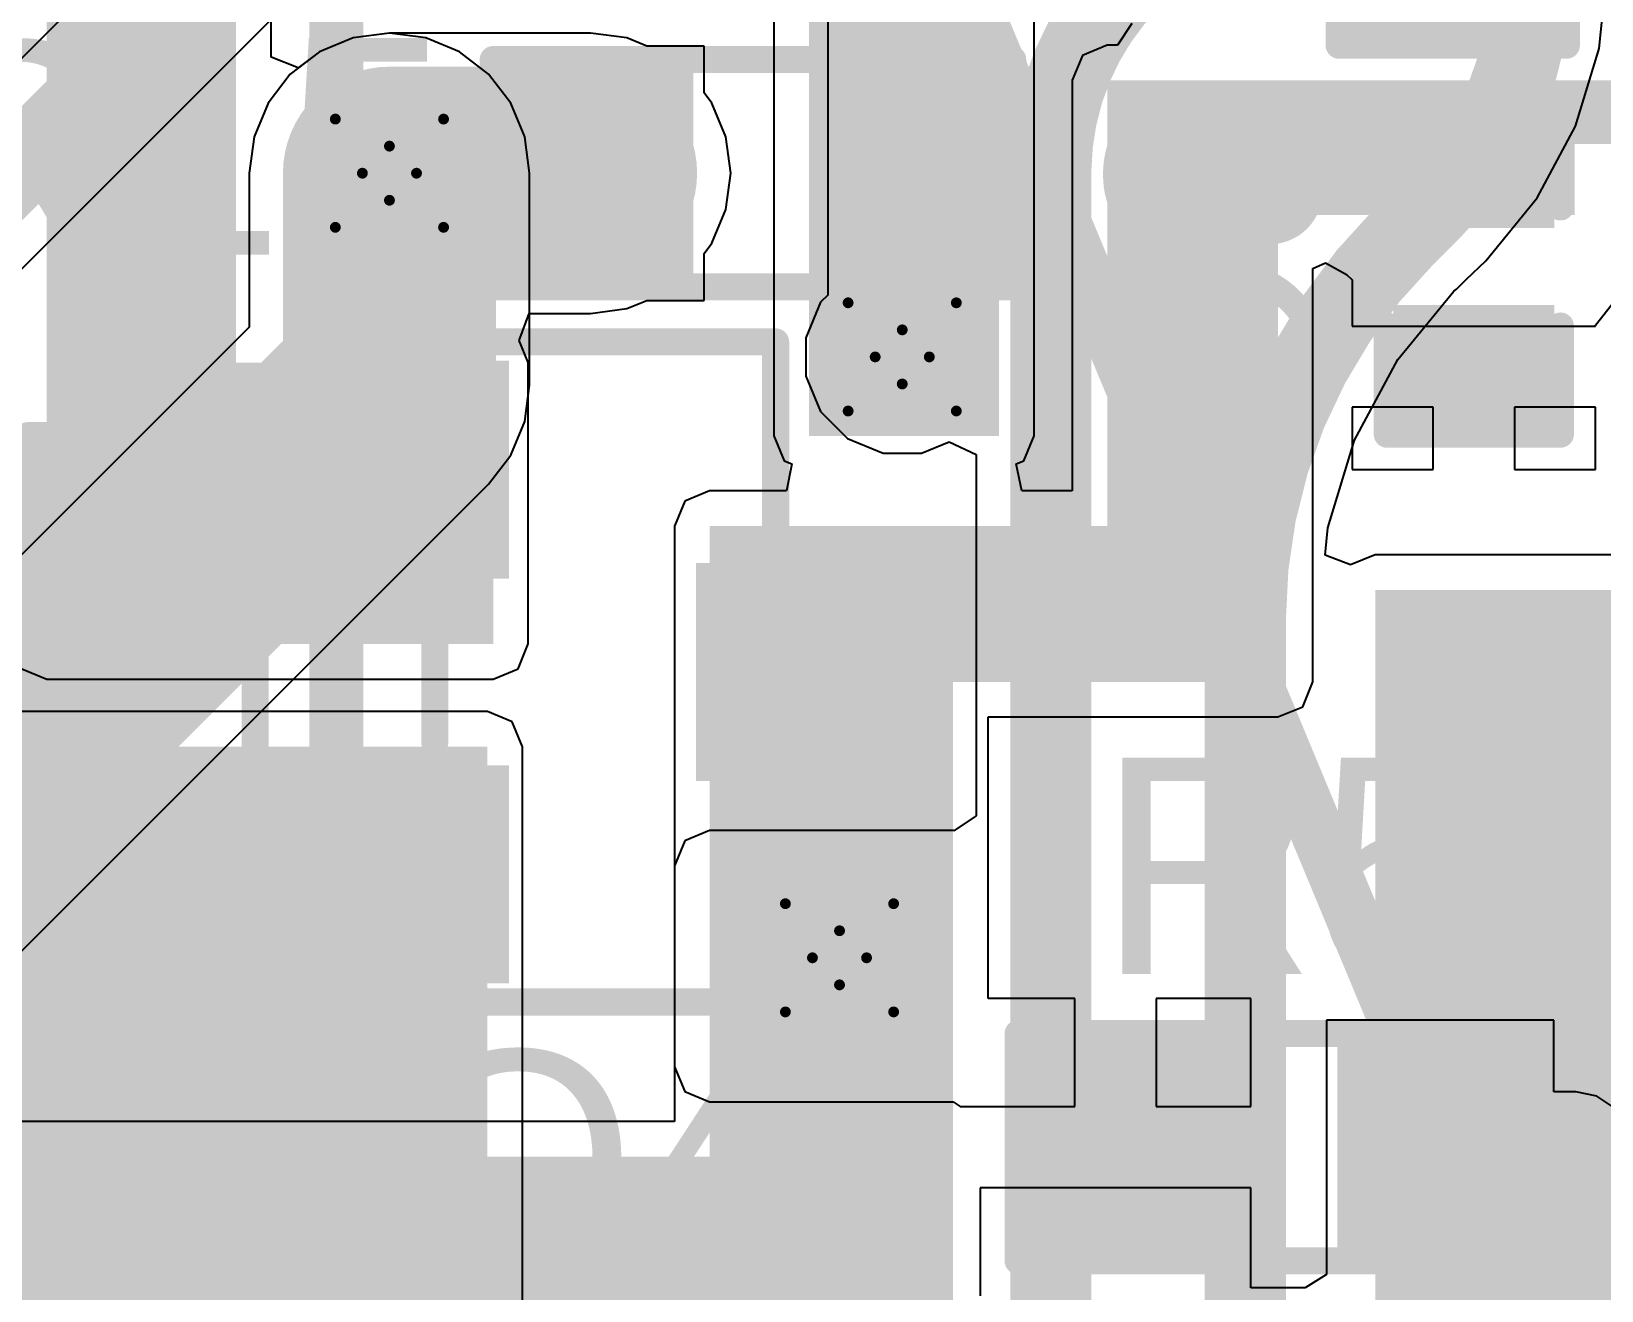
# Model space of a CAD drawing. Header units: inches. Extents: x -0.9 to 13.3, y -2.2 to 2.7.
# Drawn here: x 1.0369 to 1.3271, y -1.2866 to -1.0538 of the extents above; entities that cross this region are included whole.
import ezdxf

# ---------------------------------------------------------------- set-up
doc = ezdxf.new("R2010")
doc.units = ezdxf.units.IN
doc.header["$MEASUREMENT"] = 0
for name, color, linetype in [('Board Outline', 216, 'Continuous'), ('Bottom Layer', 5, 'Continuous'), ('Bottom Solder', 6, 'Continuous'), ('Dimension', 6, 'Continuous'), ('Drill Drawing', 1, 'Continuous'), ('Top Layer', 1, 'Continuous'), ('Top Overlay', 2, 'Continuous'), ('Top Paste', 8, 'Continuous'), ('Top Solder', 216, 'Continuous'), ('Via Holes', 16, 'Continuous')]:
    doc.layers.add(name, color=color, linetype=linetype)
doc.styles.add('Arial', font='', dxfattribs={"height": 0.2})
doc.styles.get('Arial').set_extended_font_data('Arial')

# ---------------------------------------------------------------- blocks, each defined once
blk = doc.blocks.new('SOT_23_15')
at = {"layer": 'Top Layer'}
for points in [[(-0.01614, 0.05748), (0.01614, 0.05748), (0.01614, 0.02126), (-0.01614, 0.02126)], [(-0.05354, -0.02126), (-0.02126, -0.02126), (-0.02126, -0.05748), (-0.05354, -0.05748)], [(0.02126, -0.02126), (0.05354, -0.02126), (0.05354, -0.05748), (0.02126, -0.05748)]]:
    blk.add_hatch(color=1, dxfattribs=at).paths.add_polyline_path(points)
at = {"layer": 'Top Paste'}
for points in [[(-0.01614, 0.05748), (0.01614, 0.05748), (0.01614, 0.02126), (-0.01614, 0.02126)], [(-0.05354, -0.02126), (-0.02126, -0.02126), (-0.02126, -0.05748), (-0.05354, -0.05748)], [(0.02126, -0.02126), (0.05354, -0.02126), (0.05354, -0.05748), (0.02126, -0.05748)]]:
    blk.add_hatch(color=8, dxfattribs=at).paths.add_polyline_path(points)
at = {"layer": 'Top Solder'}
for points in [[(-0.02014, 0.06148), (0.02014, 0.06148), (0.02014, 0.01726), (-0.02014, 0.01726)], [(-0.05754, -0.01726), (-0.01726, -0.01726), (-0.01726, -0.06148), (-0.05754, -0.06148)], [(0.01726, -0.01726), (0.05754, -0.01726), (0.05754, -0.06148), (0.01726, -0.06148)]]:
    blk.add_hatch(color=216, dxfattribs=at).paths.add_polyline_path(points)
at = {"layer": 'Top Overlay'}
for points in [[(-0.061, -0.023, 0.005, 0.005, 0), (-0.061, 0.032, 0.005, 0.005, 0)], [(-0.022, 0.032, 0.005, 0.005, 0), (-0.061, 0.032, 0.005, 0.005, 0)], [(0.061, 0.032, 0.005, 0.005, 0), (0.022, 0.032, 0.005, 0.005, 0)], [(0.061, -0.023, 0.005, 0.005, 0), (0.061, 0.032, 0.005, 0.005, 0)], [(0.013, -0.031, 0.005, 0.005, 0), (-0.013, -0.031, 0.005, 0.005, 0)], [(-0.061, -0.046, 0.005, 0.005, 0), (-0.066, -0.041, 0.005, 0.005, 0)], [(-0.066, -0.051, 0.005, 0.005, 0), (-0.066, -0.041, 0.005, 0.005, 0)], [(-0.066, -0.051, 0.005, 0.005, 0), (-0.061, -0.046, 0.005, 0.005, 0)]]:
    blk.add_lwpolyline(points, format="xyseb", dxfattribs=at)
for points in [[(-0.06225, 0.032, 0.0025, 0.0025, 1), (-0.05975, 0.032, 0.0025, 0.0025, 1)], [(-0.06225, 0.032, 0.0025, 0.0025, 1), (-0.05975, 0.032, 0.0025, 0.0025, 1)], [(-0.02325, 0.032, 0.0025, 0.0025, 1), (-0.02075, 0.032, 0.0025, 0.0025, 1)], [(0.02075, 0.032, 0.0025, 0.0025, 1), (0.02325, 0.032, 0.0025, 0.0025, 1)], [(0.05975, 0.032, 0.0025, 0.0025, 1), (0.06225, 0.032, 0.0025, 0.0025, 1)], [(0.05975, 0.032, 0.0025, 0.0025, 1), (0.06225, 0.032, 0.0025, 0.0025, 1)], [(-0.06225, -0.023, 0.0025, 0.0025, 1), (-0.05975, -0.023, 0.0025, 0.0025, 1)], [(0.05975, -0.023, 0.0025, 0.0025, 1), (0.06225, -0.023, 0.0025, 0.0025, 1)], [(-0.01425, -0.031, 0.0025, 0.0025, 1), (-0.01175, -0.031, 0.0025, 0.0025, 1)], [(0.01175, -0.031, 0.0025, 0.0025, 1), (0.01425, -0.031, 0.0025, 0.0025, 1)], [(-0.06725, -0.041, 0.0025, 0.0025, 1), (-0.06475, -0.041, 0.0025, 0.0025, 1)], [(-0.06725, -0.041, 0.0025, 0.0025, 1), (-0.06475, -0.041, 0.0025, 0.0025, 1)], [(-0.06225, -0.046, 0.0025, 0.0025, 1), (-0.05975, -0.046, 0.0025, 0.0025, 1)], [(-0.06225, -0.046, 0.0025, 0.0025, 1), (-0.05975, -0.046, 0.0025, 0.0025, 1)], [(-0.06725, -0.051, 0.0025, 0.0025, 1), (-0.06475, -0.051, 0.0025, 0.0025, 1)], [(-0.06725, -0.051, 0.0025, 0.0025, 1), (-0.06475, -0.051, 0.0025, 0.0025, 1)]]:
    blk.add_lwpolyline(points, format="xyseb", close=True, dxfattribs=at)
blk = doc.blocks.new('SOT_583_17')
at = {"layer": 'Top Layer'}
for points in [[(-0.04232, 0.03543), (-0.01594, 0.03543), (-0.01594, 0.02362), (-0.04232, 0.02362)], [(0.01594, 0.03543), (0.04232, 0.03543), (0.04232, 0.02362), (0.01594, 0.02362)], [(-0.04232, 0.01575), (-0.01594, 0.01575), (-0.01594, 0.00394), (-0.04232, 0.00394)], [(0.01594, 0.01575), (0.04232, 0.01575), (0.04232, 0.00394), (0.01594, 0.00394)], [(-0.04232, -0.00394), (-0.01594, -0.00394), (-0.01594, -0.01575), (-0.04232, -0.01575)], [(0.01594, -0.00394), (0.04232, -0.00394), (0.04232, -0.01575), (0.01594, -0.01575)], [(-0.04232, -0.02362), (-0.01594, -0.02362), (-0.01594, -0.03543), (-0.04232, -0.03543)], [(0.01594, -0.02362), (0.04232, -0.02362), (0.04232, -0.03543), (0.01594, -0.03543)]]:
    blk.add_hatch(color=1, dxfattribs=at).paths.add_polyline_path(points)
at = {"layer": 'Top Paste'}
for points in [[(-0.04232, 0.03543), (-0.01594, 0.03543), (-0.01594, 0.02362), (-0.04232, 0.02362)], [(0.01594, 0.03543), (0.04232, 0.03543), (0.04232, 0.02362), (0.01594, 0.02362)], [(-0.04232, 0.01575), (-0.01594, 0.01575), (-0.01594, 0.00394), (-0.04232, 0.00394)], [(0.01594, 0.01575), (0.04232, 0.01575), (0.04232, 0.00394), (0.01594, 0.00394)], [(-0.04232, -0.00394), (-0.01594, -0.00394), (-0.01594, -0.01575), (-0.04232, -0.01575)], [(0.01594, -0.00394), (0.04232, -0.00394), (0.04232, -0.01575), (0.01594, -0.01575)], [(-0.04232, -0.02362), (-0.01594, -0.02362), (-0.01594, -0.03543), (-0.04232, -0.03543)], [(0.01594, -0.02362), (0.04232, -0.02362), (0.04232, -0.03543), (0.01594, -0.03543)]]:
    blk.add_hatch(color=8, dxfattribs=at).paths.add_polyline_path(points)
at = {"layer": 'Top Solder'}
for points in [[(-0.04632, 0.03943), (-0.01194, 0.03943), (-0.01194, 0.01962), (-0.04632, 0.01962)], [(0.01194, 0.03943), (0.04632, 0.03943), (0.04632, 0.01962), (0.01194, 0.01962)], [(-0.04632, 0.01975), (-0.01194, 0.01975), (-0.01194, -0.00006), (-0.04632, -0.00006)], [(0.01194, 0.01975), (0.04632, 0.01975), (0.04632, -0.00006), (0.01194, -0.00006)], [(-0.04632, 0.00006), (-0.01194, 0.00006), (-0.01194, -0.01975), (-0.04632, -0.01975)], [(0.01194, 0.00006), (0.04632, 0.00006), (0.04632, -0.01975), (0.01194, -0.01975)], [(-0.04632, -0.01962), (-0.01194, -0.01962), (-0.01194, -0.03943), (-0.04632, -0.03943)], [(0.01194, -0.01962), (0.04632, -0.01962), (0.04632, -0.03943), (0.01194, -0.03943)]]:
    blk.add_hatch(color=216, dxfattribs=at).paths.add_polyline_path(points)
at = {"layer": 'Top Overlay'}
for points in [[(-0.02, 0.042, 0.005, 0.005, 0), (0.022, 0.042, 0.005, 0.005, 0)], [(-0.053, 0.035, 0.005, 0.005, 0), (-0.048, 0.03, 0.005, 0.005, 0)], [(-0.053, 0.025, 0.005, 0.005, 0), (-0.053, 0.035, 0.005, 0.005, 0)], [(-0.053, 0.025, 0.005, 0.005, 0), (-0.048, 0.03, 0.005, 0.005, 0)], [(-0.02, -0.042, 0.005, 0.005, 0), (0.022, -0.042, 0.005, 0.005, 0)]]:
    blk.add_lwpolyline(points, format="xyseb", dxfattribs=at)
for points in [[(-0.02125, 0.042, 0.0025, 0.0025, 1), (-0.01875, 0.042, 0.0025, 0.0025, 1)], [(0.02075, 0.042, 0.0025, 0.0025, 1), (0.02325, 0.042, 0.0025, 0.0025, 1)], [(-0.05425, 0.035, 0.0025, 0.0025, 1), (-0.05175, 0.035, 0.0025, 0.0025, 1)], [(-0.05425, 0.035, 0.0025, 0.0025, 1), (-0.05175, 0.035, 0.0025, 0.0025, 1)], [(-0.04925, 0.03, 0.0025, 0.0025, 1), (-0.04675, 0.03, 0.0025, 0.0025, 1)], [(-0.04925, 0.03, 0.0025, 0.0025, 1), (-0.04675, 0.03, 0.0025, 0.0025, 1)], [(-0.05425, 0.025, 0.0025, 0.0025, 1), (-0.05175, 0.025, 0.0025, 0.0025, 1)], [(-0.05425, 0.025, 0.0025, 0.0025, 1), (-0.05175, 0.025, 0.0025, 0.0025, 1)], [(-0.02125, -0.042, 0.0025, 0.0025, 1), (-0.01875, -0.042, 0.0025, 0.0025, 1)], [(0.02075, -0.042, 0.0025, 0.0025, 1), (0.02325, -0.042, 0.0025, 0.0025, 1)]]:
    blk.add_lwpolyline(points, format="xyseb", close=True, dxfattribs=at)
blk = doc.blocks.new('R___0603_30')
at = {"layer": 'Top Layer'}
for points in [[(-0.015, 0.0175), (-0.015, -0.0175), (-0.045, -0.0175), (-0.045, 0.0175)], [(0.045, 0.0175), (0.045, -0.0175), (0.015, -0.0175), (0.015, 0.0175)]]:
    blk.add_hatch(color=1, dxfattribs=at).paths.add_polyline_path(points)
at = {"layer": 'Top Paste'}
for points in [[(-0.015, 0.0175), (-0.015, -0.0175), (-0.045, -0.0175), (-0.045, 0.0175)], [(0.045, 0.0175), (0.045, -0.0175), (0.015, -0.0175), (0.015, 0.0175)]]:
    blk.add_hatch(color=8, dxfattribs=at).paths.add_polyline_path(points)
at = {"layer": 'Top Solder'}
for points in [[(-0.011, 0.0215), (-0.011, -0.0215), (-0.049, -0.0215), (-0.049, 0.0215)], [(0.049, 0.0215), (0.049, -0.0215), (0.011, -0.0215), (0.011, 0.0215)]]:
    blk.add_hatch(color=216, dxfattribs=at).paths.add_polyline_path(points)
at = {"layer": 'Top Overlay'}
for points in [[(-0.048, 0.021, 0.005, 0.005, 0), (-0.048, -0.021, 0.005, 0.005, 0)], [(0.048, 0.021, 0.005, 0.005, 0), (-0.048, 0.021, 0.005, 0.005, 0)], [(0.048, 0.021, 0.005, 0.005, 0), (0.048, -0.021, 0.005, 0.005, 0)], [(0.048, -0.021, 0.005, 0.005, 0), (-0.048, -0.021, 0.005, 0.005, 0)]]:
    blk.add_lwpolyline(points, format="xyseb", dxfattribs=at)
for points in [[(-0.04925, 0.021, 0.0025, 0.0025, 1), (-0.04675, 0.021, 0.0025, 0.0025, 1)], [(-0.04925, 0.021, 0.0025, 0.0025, 1), (-0.04675, 0.021, 0.0025, 0.0025, 1)], [(0.04675, 0.021, 0.0025, 0.0025, 1), (0.04925, 0.021, 0.0025, 0.0025, 1)], [(0.04675, 0.021, 0.0025, 0.0025, 1), (0.04925, 0.021, 0.0025, 0.0025, 1)], [(-0.04925, -0.021, 0.0025, 0.0025, 1), (-0.04675, -0.021, 0.0025, 0.0025, 1)], [(-0.04925, -0.021, 0.0025, 0.0025, 1), (-0.04675, -0.021, 0.0025, 0.0025, 1)], [(0.04675, -0.021, 0.0025, 0.0025, 1), (0.04925, -0.021, 0.0025, 0.0025, 1)], [(0.04675, -0.021, 0.0025, 0.0025, 1), (0.04925, -0.021, 0.0025, 0.0025, 1)]]:
    blk.add_lwpolyline(points, format="xyseb", close=True, dxfattribs=at)
blk = doc.blocks.new('R___0603_61')
at = {"layer": 'Top Layer'}
for points in [[(-0.015, 0.0175), (-0.015, -0.0175), (-0.045, -0.0175), (-0.045, 0.0175)], [(0.045, 0.0175), (0.045, -0.0175), (0.015, -0.0175), (0.015, 0.0175)]]:
    blk.add_hatch(color=1, dxfattribs=at).paths.add_polyline_path(points)
at = {"layer": 'Top Paste'}
for points in [[(-0.015, 0.0175), (-0.015, -0.0175), (-0.045, -0.0175), (-0.045, 0.0175)], [(0.045, 0.0175), (0.045, -0.0175), (0.015, -0.0175), (0.015, 0.0175)]]:
    blk.add_hatch(color=8, dxfattribs=at).paths.add_polyline_path(points)
at = {"layer": 'Top Solder'}
for points in [[(-0.011, 0.0215), (-0.011, -0.0215), (-0.049, -0.0215), (-0.049, 0.0215)], [(0.049, 0.0215), (0.049, -0.0215), (0.011, -0.0215), (0.011, 0.0215)]]:
    blk.add_hatch(color=216, dxfattribs=at).paths.add_polyline_path(points)
at = {"layer": 'Top Overlay'}
for points in [[(-0.048, 0.021, 0.005, 0.005, 0), (-0.048, -0.021, 0.005, 0.005, 0)], [(-0.048, 0.021, 0.005, 0.005, 0), (0.048, 0.021, 0.005, 0.005, 0)], [(0.048, 0.021, 0.005, 0.005, 0), (0.048, -0.021, 0.005, 0.005, 0)], [(-0.048, -0.021, 0.005, 0.005, 0), (0.048, -0.021, 0.005, 0.005, 0)]]:
    blk.add_lwpolyline(points, format="xyseb", dxfattribs=at)
for points in [[(-0.04925, 0.021, 0.0025, 0.0025, 1), (-0.04675, 0.021, 0.0025, 0.0025, 1)], [(-0.04925, 0.021, 0.0025, 0.0025, 1), (-0.04675, 0.021, 0.0025, 0.0025, 1)], [(0.04675, 0.021, 0.0025, 0.0025, 1), (0.04925, 0.021, 0.0025, 0.0025, 1)], [(0.04675, 0.021, 0.0025, 0.0025, 1), (0.04925, 0.021, 0.0025, 0.0025, 1)], [(-0.04925, -0.021, 0.0025, 0.0025, 1), (-0.04675, -0.021, 0.0025, 0.0025, 1)], [(-0.04925, -0.021, 0.0025, 0.0025, 1), (-0.04675, -0.021, 0.0025, 0.0025, 1)], [(0.04675, -0.021, 0.0025, 0.0025, 1), (0.04925, -0.021, 0.0025, 0.0025, 1)], [(0.04675, -0.021, 0.0025, 0.0025, 1), (0.04925, -0.021, 0.0025, 0.0025, 1)]]:
    blk.add_lwpolyline(points, format="xyseb", close=True, dxfattribs=at)
blk = doc.blocks.new('R___0603_94')
at = {"layer": 'Top Layer'}
for points in [[(-0.015, 0.0175), (-0.015, -0.0175), (-0.045, -0.0175), (-0.045, 0.0175)], [(0.045, 0.0175), (0.045, -0.0175), (0.015, -0.0175), (0.015, 0.0175)]]:
    blk.add_hatch(color=1, dxfattribs=at).paths.add_polyline_path(points)
at = {"layer": 'Top Paste'}
for points in [[(-0.015, 0.0175), (-0.015, -0.0175), (-0.045, -0.0175), (-0.045, 0.0175)], [(0.045, 0.0175), (0.045, -0.0175), (0.015, -0.0175), (0.015, 0.0175)]]:
    blk.add_hatch(color=8, dxfattribs=at).paths.add_polyline_path(points)
at = {"layer": 'Top Solder'}
for points in [[(-0.011, 0.0215), (-0.011, -0.0215), (-0.049, -0.0215), (-0.049, 0.0215)], [(0.049, 0.0215), (0.049, -0.0215), (0.011, -0.0215), (0.011, 0.0215)]]:
    blk.add_hatch(color=216, dxfattribs=at).paths.add_polyline_path(points)
at = {"layer": 'Top Overlay'}
for points in [[(0.048, 0.021, 0.005, 0.005, 0), (-0.048, 0.021, 0.005, 0.005, 0)], [(-0.048, -0.021, 0.005, 0.005, 0), (-0.048, 0.021, 0.005, 0.005, 0)], [(0.048, -0.021, 0.005, 0.005, 0), (0.048, 0.021, 0.005, 0.005, 0)], [(0.048, -0.021, 0.005, 0.005, 0), (-0.048, -0.021, 0.005, 0.005, 0)]]:
    blk.add_lwpolyline(points, format="xyseb", dxfattribs=at)
for points in [[(-0.04925, 0.021, 0.0025, 0.0025, 1), (-0.04675, 0.021, 0.0025, 0.0025, 1)], [(-0.04925, 0.021, 0.0025, 0.0025, 1), (-0.04675, 0.021, 0.0025, 0.0025, 1)], [(0.04675, 0.021, 0.0025, 0.0025, 1), (0.04925, 0.021, 0.0025, 0.0025, 1)], [(0.04675, 0.021, 0.0025, 0.0025, 1), (0.04925, 0.021, 0.0025, 0.0025, 1)], [(-0.04925, -0.021, 0.0025, 0.0025, 1), (-0.04675, -0.021, 0.0025, 0.0025, 1)], [(-0.04925, -0.021, 0.0025, 0.0025, 1), (-0.04675, -0.021, 0.0025, 0.0025, 1)], [(0.04675, -0.021, 0.0025, 0.0025, 1), (0.04925, -0.021, 0.0025, 0.0025, 1)], [(0.04675, -0.021, 0.0025, 0.0025, 1), (0.04925, -0.021, 0.0025, 0.0025, 1)]]:
    blk.add_lwpolyline(points, format="xyseb", close=True, dxfattribs=at)
blk = doc.blocks.new('C___0603_111')
at = {"layer": 'Top Layer'}
for points in [[(-0.015, 0.0175), (-0.015, -0.0175), (-0.045, -0.0175), (-0.045, 0.0175)], [(0.045, 0.0175), (0.045, -0.0175), (0.015, -0.0175), (0.015, 0.0175)]]:
    blk.add_hatch(color=1, dxfattribs=at).paths.add_polyline_path(points)
at = {"layer": 'Top Paste'}
for points in [[(-0.015, 0.0175), (-0.015, -0.0175), (-0.045, -0.0175), (-0.045, 0.0175)], [(0.045, 0.0175), (0.045, -0.0175), (0.015, -0.0175), (0.015, 0.0175)]]:
    blk.add_hatch(color=8, dxfattribs=at).paths.add_polyline_path(points)
at = {"layer": 'Top Solder'}
for points in [[(-0.01264, 0.01986), (-0.01264, -0.01986), (-0.04736, -0.01986), (-0.04736, 0.01986)], [(0.04736, 0.01986), (0.04736, -0.01986), (0.01264, -0.01986), (0.01264, 0.01986)]]:
    blk.add_hatch(color=216, dxfattribs=at).paths.add_polyline_path(points)
at = {"layer": 'Top Overlay'}
for points in [[(-0.049, -0.021, 0.005, 0.005, 0), (-0.049, 0.021, 0.005, 0.005, 0)], [(-0.018, 0.021, 0.005, 0.005, 0), (-0.049, 0.021, 0.005, 0.005, 0)], [(0.018, 0.021, 0.005, 0.005, 0), (0.049, 0.021, 0.005, 0.005, 0)], [(0.049, -0.021, 0.005, 0.005, 0), (0.049, 0.021, 0.005, 0.005, 0)], [(-0.049, -0.021, 0.005, 0.005, 0), (-0.018, -0.021, 0.005, 0.005, 0)], [(0.049, -0.021, 0.005, 0.005, 0), (0.018, -0.021, 0.005, 0.005, 0)]]:
    blk.add_lwpolyline(points, format="xyseb", dxfattribs=at)
for points in [[(-0.05025, 0.021, 0.0025, 0.0025, 1), (-0.04775, 0.021, 0.0025, 0.0025, 1)], [(-0.05025, 0.021, 0.0025, 0.0025, 1), (-0.04775, 0.021, 0.0025, 0.0025, 1)], [(-0.01925, 0.021, 0.0025, 0.0025, 1), (-0.01675, 0.021, 0.0025, 0.0025, 1)], [(0.01675, 0.021, 0.0025, 0.0025, 1), (0.01925, 0.021, 0.0025, 0.0025, 1)], [(0.04775, 0.021, 0.0025, 0.0025, 1), (0.05025, 0.021, 0.0025, 0.0025, 1)], [(0.04775, 0.021, 0.0025, 0.0025, 1), (0.05025, 0.021, 0.0025, 0.0025, 1)], [(-0.05025, -0.021, 0.0025, 0.0025, 1), (-0.04775, -0.021, 0.0025, 0.0025, 1)], [(-0.05025, -0.021, 0.0025, 0.0025, 1), (-0.04775, -0.021, 0.0025, 0.0025, 1)], [(-0.01925, -0.021, 0.0025, 0.0025, 1), (-0.01675, -0.021, 0.0025, 0.0025, 1)], [(0.01675, -0.021, 0.0025, 0.0025, 1), (0.01925, -0.021, 0.0025, 0.0025, 1)], [(0.04775, -0.021, 0.0025, 0.0025, 1), (0.05025, -0.021, 0.0025, 0.0025, 1)], [(0.04775, -0.021, 0.0025, 0.0025, 1), (0.05025, -0.021, 0.0025, 0.0025, 1)]]:
    blk.add_lwpolyline(points, format="xyseb", close=True, dxfattribs=at)
blk = doc.blocks.new('C___0402_119')
at = {"layer": 'Top Layer'}
for points in [[(-0.0275, -0.0125), (-0.0275, 0.0125), (-0.0095, 0.0125), (-0.0095, -0.0125)], [(0.0095, -0.0125), (0.0095, 0.0125), (0.0275, 0.0125), (0.0275, -0.0125)]]:
    blk.add_hatch(color=1, dxfattribs=at).paths.add_polyline_path(points)
at = {"layer": 'Top Paste'}
for points in [[(-0.0275, -0.0125), (-0.0275, 0.0125), (-0.0095, 0.0125), (-0.0095, -0.0125)], [(0.0095, -0.0125), (0.0095, 0.0125), (0.0275, 0.0125), (0.0275, -0.0125)]]:
    blk.add_hatch(color=8, dxfattribs=at).paths.add_polyline_path(points)
at = {"layer": 'Top Solder'}
for points in [[(-0.02986, -0.01486), (-0.02986, 0.01486), (-0.00714, 0.01486), (-0.00714, -0.01486)], [(0.00714, -0.01486), (0.00714, 0.01486), (0.02986, 0.01486), (0.02986, -0.01486)]]:
    blk.add_hatch(color=216, dxfattribs=at).paths.add_polyline_path(points)
at = {"layer": 'Top Overlay'}
for points in [[(-0.031, 0.016, 0.005, 0.005, 0), (-0.011, 0.016, 0.005, 0.005, 0)], [(-0.031, 0.016, 0.005, 0.005, 0), (-0.031, -0.016, 0.005, 0.005, 0)], [(0.011, 0.016, 0.005, 0.005, 0), (0.031, 0.016, 0.005, 0.005, 0)], [(0.031, 0.016, 0.005, 0.005, 0), (0.031, -0.016, 0.005, 0.005, 0)], [(-0.031, -0.016, 0.005, 0.005, 0), (-0.011, -0.016, 0.005, 0.005, 0)], [(0.011, -0.016, 0.005, 0.005, 0), (0.031, -0.016, 0.005, 0.005, 0)]]:
    blk.add_lwpolyline(points, format="xyseb", dxfattribs=at)
for points in [[(-0.03225, 0.016, 0.0025, 0.0025, 1), (-0.02975, 0.016, 0.0025, 0.0025, 1)], [(-0.03225, 0.016, 0.0025, 0.0025, 1), (-0.02975, 0.016, 0.0025, 0.0025, 1)], [(-0.01225, 0.016, 0.0025, 0.0025, 1), (-0.00975, 0.016, 0.0025, 0.0025, 1)], [(0.00975, 0.016, 0.0025, 0.0025, 1), (0.01225, 0.016, 0.0025, 0.0025, 1)], [(0.02975, 0.016, 0.0025, 0.0025, 1), (0.03225, 0.016, 0.0025, 0.0025, 1)], [(0.02975, 0.016, 0.0025, 0.0025, 1), (0.03225, 0.016, 0.0025, 0.0025, 1)], [(-0.03225, -0.016, 0.0025, 0.0025, 1), (-0.02975, -0.016, 0.0025, 0.0025, 1)], [(-0.03225, -0.016, 0.0025, 0.0025, 1), (-0.02975, -0.016, 0.0025, 0.0025, 1)], [(-0.01225, -0.016, 0.0025, 0.0025, 1), (-0.00975, -0.016, 0.0025, 0.0025, 1)], [(0.00975, -0.016, 0.0025, 0.0025, 1), (0.01225, -0.016, 0.0025, 0.0025, 1)], [(0.02975, -0.016, 0.0025, 0.0025, 1), (0.03225, -0.016, 0.0025, 0.0025, 1)], [(0.02975, -0.016, 0.0025, 0.0025, 1), (0.03225, -0.016, 0.0025, 0.0025, 1)]]:
    blk.add_lwpolyline(points, format="xyseb", close=True, dxfattribs=at)

msp = doc.modelspace()

# ---------------------------------------------------------------- hatches: boundary and pattern name
at = {"layer": 'Bottom Layer'}
h = msp.add_hatch(color=5, dxfattribs=at)
edge = h.paths.add_edge_path()
edge.add_arc((1.10311, -1.08005), 0.01181, 0, 360)
h = msp.add_hatch(color=5, dxfattribs=at)
edge = h.paths.add_edge_path()
edge.add_arc((1.19787, -1.114), 0.01181, 0, 360)
for points in [[(1.28528, -1.21705), (1.60828, -1.21705), (1.60828, -1.15705), (1.28528, -1.15705)], [(1.28528, -1.50319), (1.38728, -1.50319), (1.38728, -1.15705), (1.28528, -1.15705)], [(1.16228, -1.29505), (1.20728, -1.29505), (1.20728, -1.20805), (1.16228, -1.20805)], [(0.88433, -1.29505), (1.20728, -1.29505), (1.20728, -1.26183), (0.88433, -1.26183)]]:
    msp.add_hatch(color=5, dxfattribs=at).paths.add_polyline_path(points)
h = msp.add_hatch(color=5, dxfattribs=at)
edge = h.paths.add_edge_path()
edge.add_arc((1.18628, -1.22505), 0.01181, 0, 360)
at = {"layer": 'Bottom Solder'}
h = msp.add_hatch(color=6, dxfattribs=at)
edge = h.paths.add_edge_path()
edge.add_arc((1.18628, -1.22505), 0.01581, 0, 360)
at = {"layer": 'Top Layer'}
for points in [[(1.03978, -1.16642), (1.07478, -1.16642), (1.07478, -1.00683), (1.03978, -1.00683)], [(1.18063, -1.12859), (1.21578, -1.12859), (1.21578, -1.01805), (1.18063, -1.01805)], [(1.23575, -1.17405), (1.26728, -1.17405), (1.26728, -1.06286), (1.23575, -1.06286)], [(1.24719, -1.08779), (1.32215, -1.08779), (1.32215, -1.06286), (1.24719, -1.06286)], [(1.291, -1.07467), (1.36533, -1.07467), (1.36533, -1.06286), (1.291, -1.06286)], [(1.03978, -1.16705), (1.12228, -1.16705), (1.12228, -1.11505), (1.03978, -1.11505)], [(1.16228, -1.17405), (1.26728, -1.17405), (1.26728, -1.14526), (1.16228, -1.14526)], [(1.16228, -1.24519), (1.20728, -1.24519), (1.20728, -1.14526), (1.16228, -1.14526)], [(1.00028, -1.49905), (1.12122, -1.49905), (1.12122, -1.18605), (1.00028, -1.18605)], [(1.07808, -1.55305), (1.12122, -1.55305), (1.12122, -1.18605), (1.07808, -1.18605)]]:
    msp.add_hatch(color=1, dxfattribs=at).paths.add_polyline_path(points)
h = msp.add_hatch(color=1, dxfattribs=at)
edge = h.paths.add_edge_path()
edge.add_arc((1.10311, -1.08005), 0.01181, 0, 360)
h = msp.add_hatch(color=1, dxfattribs=at)
edge = h.paths.add_edge_path()
edge.add_arc((1.19787, -1.114), 0.01181, 0, 360)
h = msp.add_hatch(color=1, dxfattribs=at)
edge = h.paths.add_edge_path()
edge.add_arc((1.18628, -1.22505), 0.01181, 0, 360)
at = {"layer": 'Top Solder'}
h = msp.add_hatch(color=216, dxfattribs=at)
edge = h.paths.add_edge_path()
edge.add_arc((1.18628, -1.22505), 0.01581, 0, 360)
at = {"layer": 'Via Holes'}
h = msp.add_hatch(color=7, dxfattribs=at)
edge = h.paths.add_edge_path()
edge.add_arc((1.10311, -1.08005), 0.00591, 0, 360)
h = msp.add_hatch(color=7, dxfattribs=at)
edge = h.paths.add_edge_path()
edge.add_arc((1.19787, -1.114), 0.00591, 0, 360)
h = msp.add_hatch(color=7, dxfattribs=at)
edge = h.paths.add_edge_path()
edge.add_arc((1.18628, -1.22505), 0.00591, 0, 360)

# ---------------------------------------------------------------- linework, layer by layer
at = {"layer": 'Board Outline'}
msp.add_lwpolyline([(1.99867, 0.21567, 0.01, 0.01, -1.122171), (-0.01159, -1.51329, 0.01, 0.01, 0)], format="xyseb", dxfattribs=at)
at = {"layer": 'Bottom Layer'}
for p, q in [((1.09634, -0.99761), (0.95567, -1.13828)), ((0.97513, -1.15775), (1.11581, -1.01708)), ((1.18411, -1.04399), (1.18411, -1.10258)), ((1.32667, -1.057), (1.32815, -1.04205)), ((1.0964, -1.05502), (1.09016, -1.05761)), ((1.10311, -1.05414), (1.0964, -1.05502)), ((1.10981, -1.05502), (1.10311, -1.05414)), ((1.11606, -1.05761), (1.10981, -1.05502)), ((1.09016, -1.05761), (1.08479, -1.06173)), ((1.12143, -1.06173), (1.11606, -1.05761)), ((1.32231, -1.07137), (1.32667, -1.057)), ((1.08479, -1.06173), (1.08067, -1.06709)), ((1.12555, -1.06709), (1.12143, -1.06173)), ((1.08067, -1.06709), (1.07809, -1.07334)), ((1.12813, -1.07334), (1.12555, -1.06709)), ((1.07809, -1.07334), (1.0772, -1.08005)), ((1.12902, -1.08005), (1.12813, -1.07334)), ((1.31523, -1.08462), (1.32231, -1.07137)), ((1.0772, -1.08005), (1.0772, -1.10848)), ((1.12902, -1.11922), (1.12902, -1.08005)), ((1.3057, -1.09624), (1.31523, -1.08462)), ((1.30209, -1.0997), (1.3057, -1.09624)), ((1.3057, -1.09624), (1.3057, -1.09624)), ((1.3003, -1.10149), (1.30209, -1.0997)), ((1.18411, -1.10258), (1.18277, -1.10391)), ((1.28943, -1.11446), (1.29979, -1.10183)), ((1.29979, -1.10183), (1.3003, -1.10149)), ((1.18277, -1.10391), (1.18006, -1.11046)), ((1.0772, -1.10848), (0.99596, -1.18973)), ((1.18006, -1.11046), (1.18006, -1.11754)), ((1.28144, -1.1294), (1.28943, -1.11446)), ((1.12813, -1.12592), (1.12902, -1.11922)), ((1.18006, -1.11754), (1.18277, -1.12409)), ((1.18277, -1.12409), (1.18778, -1.1291)), ((1.12555, -1.13217), (1.12813, -1.12592)), ((1.18778, -1.1291), (1.19433, -1.13181)), ((1.20142, -1.13181), (1.20656, -1.12968)), ((1.20656, -1.12968), (1.21156, -1.13204)), ((1.27652, -1.14561), (1.28144, -1.1294)), ((1.12143, -1.13753), (1.12555, -1.13217)), ((1.19433, -1.13181), (1.20142, -1.13181)), ((1.21156, -1.13204), (1.21156, -1.19883)), ((1.0326, -1.22637), (1.12143, -1.13753)), ((1.27603, -1.15064), (1.27652, -1.14561)), ((1.28069, -1.15245), (1.27603, -1.15064)), ((1.28528, -1.15055), (1.28069, -1.15245)), ((1.49342, -1.15055), (1.28528, -1.15055)), ((1.21156, -1.19883), (1.2074, -1.2016)), ((1.15769, -1.20345), (1.15578, -1.20805)), ((1.16228, -1.20155), (1.15769, -1.20345)), ((1.20728, -1.20155), (1.16228, -1.20155)), ((1.2074, -1.2016), (1.20728, -1.20155)), ((1.15578, -1.20805), (1.15578, -1.25533)), ((1.15578, -1.25533), (0.88433, -1.25533))]:
    msp.add_line(p, q, dxfattribs=at)
for points in [[(0.9654, -1.14801, 0.015, 0.015, 0), (1.10607, -1.00734, 0.015, 0.015, 0)], [(1.31428, -1.04205, 0.015, 0.015, -0.198912), (1.29589, -1.08643, 0.015, 0.015, 0)], [(1.19787, -1.114, 0.015, 0.015, 0), (1.19787, -1.04399, 0.015, 0.015, 0)], [(1.22533, -1.07935, 0.015, 0.015, -0.195738), (1.24023, -1.04399, 0.015, 0.015, 0)], [(1.10311, -1.11922, 0.03937, 0.03937, 0), (1.10311, -1.08005, 0.03937, 0.03937, 0)], [(1.22532, -1.07997, 0.015, 0.015, -0.003055), (1.22533, -1.07935, 0.015, 0.015, 0)], [(1.22532, -1.29456, 0.015, 0.015, 0), (1.22532, -1.07997, 0.015, 0.015, 0)], [(1.29057, -1.09176, 0.015, 0.015, 0), (1.29589, -1.08643, 0.015, 0.015, 0)], [(1.26128, -1.16247, 0.015, 0.015, -0.198912), (1.29057, -1.09176, 0.015, 0.015, 0)], [(1.01428, -1.20805, 0.03937, 0.03937, 0), (1.10311, -1.11922, 0.03937, 0.03937, 0)], [(1.26128, -1.32308, 0.015, 0.015, 0), (1.26128, -1.16247, 0.015, 0.015, 0)]]:
    msp.add_lwpolyline(points, format="xyseb", dxfattribs=at)
for points in [[(1.09327, -1.08005, 0.01969, 0.01969, 1), (1.11295, -1.08005, 0.01969, 0.01969, 1)], [(1.22157, -1.07997, 0.0075, 0.0075, 1), (1.22907, -1.07997, 0.0075, 0.0075, 1)], [(1.22157, -1.07997, 0.0075, 0.0075, 1), (1.22907, -1.07997, 0.0075, 0.0075, 1)], [(1.22158, -1.07935, 0.0075, 0.0075, 1), (1.22908, -1.07935, 0.0075, 0.0075, 1)], [(1.22158, -1.07935, 0.0075, 0.0075, 1), (1.22908, -1.07935, 0.0075, 0.0075, 1)], [(1.29214, -1.08643, 0.0075, 0.0075, 1), (1.29964, -1.08643, 0.0075, 0.0075, 1)], [(1.29214, -1.08643, 0.0075, 0.0075, 1), (1.29964, -1.08643, 0.0075, 0.0075, 1)], [(1.28682, -1.09176, 0.0075, 0.0075, 1), (1.29432, -1.09176, 0.0075, 0.0075, 1)], [(1.28682, -1.09176, 0.0075, 0.0075, 1), (1.29432, -1.09176, 0.0075, 0.0075, 1)], [(1.09327, -1.11922, 0.01969, 0.01969, 1), (1.11295, -1.11922, 0.01969, 0.01969, 1)], [(1.09327, -1.11922, 0.01969, 0.01969, 1), (1.11295, -1.11922, 0.01969, 0.01969, 1)], [(1.19412, -1.114, 0.0075, 0.0075, 1), (1.20162, -1.114, 0.0075, 0.0075, 1)], [(1.25753, -1.16247, 0.0075, 0.0075, 1), (1.26503, -1.16247, 0.0075, 0.0075, 1)], [(1.25753, -1.16247, 0.0075, 0.0075, 1), (1.26503, -1.16247, 0.0075, 0.0075, 1)]]:
    msp.add_lwpolyline(points, format="xyseb", close=True, dxfattribs=at)
at = {"layer": 'Dimension'}
for points in [[(1.09328, -2.09985, 0.01, 0.01, 0), (1.09328, 0.56948, 0.01, 0.01, 0)], [(0.04081, 0.0156, 0.01, 0.01, -3.064051), (0.02964, -1.5299, 0.01, 0.01, 0)], [(1.09299, -0.7648, 0.01, 0.01, 0), (1.66799, -2.14857, 0.01, 0.01, 0)]]:
    msp.add_lwpolyline(points, format="xyseb", dxfattribs=at)
at = {"layer": 'Drill Drawing'}
for points in [[(1.09311, -1.07005, 0.002, 0.002, 0), (1.10311, -1.07505, 0.002, 0.002, 0)], [(1.09311, -1.07005, 0.002, 0.002, 0), (1.09811, -1.08005, 0.002, 0.002, 0)], [(1.10311, -1.07505, 0.002, 0.002, 0), (1.11311, -1.07005, 0.002, 0.002, 0)], [(1.10811, -1.08005, 0.002, 0.002, 0), (1.11311, -1.07005, 0.002, 0.002, 0)], [(1.09311, -1.09005, 0.002, 0.002, 0), (1.09811, -1.08005, 0.002, 0.002, 0)], [(1.10811, -1.08005, 0.002, 0.002, 0), (1.11311, -1.09005, 0.002, 0.002, 0)], [(1.09311, -1.09005, 0.002, 0.002, 0), (1.10311, -1.08505, 0.002, 0.002, 0)], [(1.10311, -1.08505, 0.002, 0.002, 0), (1.11311, -1.09005, 0.002, 0.002, 0)], [(1.18787, -1.104, 0.002, 0.002, 0), (1.19787, -1.109, 0.002, 0.002, 0)], [(1.18787, -1.104, 0.002, 0.002, 0), (1.19287, -1.114, 0.002, 0.002, 0)], [(1.19787, -1.109, 0.002, 0.002, 0), (1.20787, -1.104, 0.002, 0.002, 0)], [(1.20287, -1.114, 0.002, 0.002, 0), (1.20787, -1.104, 0.002, 0.002, 0)], [(1.18787, -1.124, 0.002, 0.002, 0), (1.19287, -1.114, 0.002, 0.002, 0)], [(1.20287, -1.114, 0.002, 0.002, 0), (1.20787, -1.124, 0.002, 0.002, 0)], [(1.18787, -1.124, 0.002, 0.002, 0), (1.19787, -1.119, 0.002, 0.002, 0)], [(1.19787, -1.119, 0.002, 0.002, 0), (1.20787, -1.124, 0.002, 0.002, 0)], [(1.17628, -1.21505, 0.002, 0.002, 0), (1.18628, -1.22005, 0.002, 0.002, 0)], [(1.17628, -1.21505, 0.002, 0.002, 0), (1.18128, -1.22505, 0.002, 0.002, 0)], [(1.18628, -1.22005, 0.002, 0.002, 0), (1.19628, -1.21505, 0.002, 0.002, 0)], [(1.19128, -1.22505, 0.002, 0.002, 0), (1.19628, -1.21505, 0.002, 0.002, 0)], [(1.17628, -1.23505, 0.002, 0.002, 0), (1.18128, -1.22505, 0.002, 0.002, 0)], [(1.19128, -1.22505, 0.002, 0.002, 0), (1.19628, -1.23505, 0.002, 0.002, 0)], [(1.17628, -1.23505, 0.002, 0.002, 0), (1.18628, -1.23005, 0.002, 0.002, 0)], [(1.18628, -1.23005, 0.002, 0.002, 0), (1.19628, -1.23505, 0.002, 0.002, 0)]]:
    msp.add_lwpolyline(points, format="xyseb", dxfattribs=at)
for points in [[(1.09261, -1.07005, 0.001, 0.001, 1), (1.09361, -1.07005, 0.001, 0.001, 1)], [(1.09261, -1.07005, 0.001, 0.001, 1), (1.09361, -1.07005, 0.001, 0.001, 1)], [(1.11261, -1.07005, 0.001, 0.001, 1), (1.11361, -1.07005, 0.001, 0.001, 1)], [(1.11261, -1.07005, 0.001, 0.001, 1), (1.11361, -1.07005, 0.001, 0.001, 1)], [(1.10261, -1.07505, 0.001, 0.001, 1), (1.10361, -1.07505, 0.001, 0.001, 1)], [(1.10261, -1.07505, 0.001, 0.001, 1), (1.10361, -1.07505, 0.001, 0.001, 1)], [(1.09761, -1.08005, 0.001, 0.001, 1), (1.09861, -1.08005, 0.001, 0.001, 1)], [(1.09761, -1.08005, 0.001, 0.001, 1), (1.09861, -1.08005, 0.001, 0.001, 1)], [(1.10761, -1.08005, 0.001, 0.001, 1), (1.10861, -1.08005, 0.001, 0.001, 1)], [(1.10761, -1.08005, 0.001, 0.001, 1), (1.10861, -1.08005, 0.001, 0.001, 1)], [(1.10261, -1.08505, 0.001, 0.001, 1), (1.10361, -1.08505, 0.001, 0.001, 1)], [(1.10261, -1.08505, 0.001, 0.001, 1), (1.10361, -1.08505, 0.001, 0.001, 1)], [(1.09261, -1.09005, 0.001, 0.001, 1), (1.09361, -1.09005, 0.001, 0.001, 1)], [(1.09261, -1.09005, 0.001, 0.001, 1), (1.09361, -1.09005, 0.001, 0.001, 1)], [(1.11261, -1.09005, 0.001, 0.001, 1), (1.11361, -1.09005, 0.001, 0.001, 1)], [(1.11261, -1.09005, 0.001, 0.001, 1), (1.11361, -1.09005, 0.001, 0.001, 1)], [(1.18737, -1.104, 0.001, 0.001, 1), (1.18837, -1.104, 0.001, 0.001, 1)], [(1.18737, -1.104, 0.001, 0.001, 1), (1.18837, -1.104, 0.001, 0.001, 1)], [(1.20737, -1.104, 0.001, 0.001, 1), (1.20837, -1.104, 0.001, 0.001, 1)], [(1.20737, -1.104, 0.001, 0.001, 1), (1.20837, -1.104, 0.001, 0.001, 1)], [(1.19737, -1.109, 0.001, 0.001, 1), (1.19837, -1.109, 0.001, 0.001, 1)], [(1.19737, -1.109, 0.001, 0.001, 1), (1.19837, -1.109, 0.001, 0.001, 1)], [(1.19237, -1.114, 0.001, 0.001, 1), (1.19337, -1.114, 0.001, 0.001, 1)], [(1.19237, -1.114, 0.001, 0.001, 1), (1.19337, -1.114, 0.001, 0.001, 1)], [(1.20237, -1.114, 0.001, 0.001, 1), (1.20337, -1.114, 0.001, 0.001, 1)], [(1.20237, -1.114, 0.001, 0.001, 1), (1.20337, -1.114, 0.001, 0.001, 1)], [(1.19737, -1.119, 0.001, 0.001, 1), (1.19837, -1.119, 0.001, 0.001, 1)], [(1.19737, -1.119, 0.001, 0.001, 1), (1.19837, -1.119, 0.001, 0.001, 1)], [(1.18737, -1.124, 0.001, 0.001, 1), (1.18837, -1.124, 0.001, 0.001, 1)], [(1.18737, -1.124, 0.001, 0.001, 1), (1.18837, -1.124, 0.001, 0.001, 1)], [(1.20737, -1.124, 0.001, 0.001, 1), (1.20837, -1.124, 0.001, 0.001, 1)], [(1.20737, -1.124, 0.001, 0.001, 1), (1.20837, -1.124, 0.001, 0.001, 1)], [(1.17578, -1.21505, 0.001, 0.001, 1), (1.17678, -1.21505, 0.001, 0.001, 1)], [(1.17578, -1.21505, 0.001, 0.001, 1), (1.17678, -1.21505, 0.001, 0.001, 1)], [(1.19578, -1.21505, 0.001, 0.001, 1), (1.19678, -1.21505, 0.001, 0.001, 1)], [(1.19578, -1.21505, 0.001, 0.001, 1), (1.19678, -1.21505, 0.001, 0.001, 1)], [(1.18578, -1.22005, 0.001, 0.001, 1), (1.18678, -1.22005, 0.001, 0.001, 1)], [(1.18578, -1.22005, 0.001, 0.001, 1), (1.18678, -1.22005, 0.001, 0.001, 1)], [(1.18078, -1.22505, 0.001, 0.001, 1), (1.18178, -1.22505, 0.001, 0.001, 1)], [(1.18078, -1.22505, 0.001, 0.001, 1), (1.18178, -1.22505, 0.001, 0.001, 1)], [(1.19078, -1.22505, 0.001, 0.001, 1), (1.19178, -1.22505, 0.001, 0.001, 1)], [(1.19078, -1.22505, 0.001, 0.001, 1), (1.19178, -1.22505, 0.001, 0.001, 1)], [(1.18578, -1.23005, 0.001, 0.001, 1), (1.18678, -1.23005, 0.001, 0.001, 1)], [(1.18578, -1.23005, 0.001, 0.001, 1), (1.18678, -1.23005, 0.001, 0.001, 1)], [(1.17578, -1.23505, 0.001, 0.001, 1), (1.17678, -1.23505, 0.001, 0.001, 1)], [(1.17578, -1.23505, 0.001, 0.001, 1), (1.17678, -1.23505, 0.001, 0.001, 1)], [(1.19578, -1.23505, 0.001, 0.001, 1), (1.19678, -1.23505, 0.001, 0.001, 1)], [(1.19578, -1.23505, 0.001, 0.001, 1), (1.19678, -1.23505, 0.001, 0.001, 1)]]:
    msp.add_lwpolyline(points, format="xyseb", close=True, dxfattribs=at)
at = {"layer": 'Top Layer'}
for p, q in [((1.17414, -1.01805), (1.17414, -1.12859)), ((1.22227, -1.12859), (1.22227, -1.01805)), ((1.08127, -1.05858), (1.08127, -1.04188)), ((1.24033, -1.0524), (1.23768, -1.05636)), ((1.0964, -1.05502), (1.09016, -1.05761)), ((1.10311, -1.05414), (1.0964, -1.05502)), ((1.14028, -1.05414), (1.10311, -1.05414)), ((1.14698, -1.05502), (1.14028, -1.05414)), ((1.15066, -1.05655), (1.14698, -1.05502)), ((1.08627, -1.06059), (1.08127, -1.05858)), ((1.09016, -1.05761), (1.08627, -1.06059)), ((1.16128, -1.05655), (1.15066, -1.05655)), ((1.16128, -1.06522), (1.16128, -1.05655)), ((1.23116, -1.05827), (1.22925, -1.06286)), ((1.23575, -1.05636), (1.23116, -1.05827)), ((1.23768, -1.05636), (1.23575, -1.05636)), ((1.22925, -1.06286), (1.22925, -1.13877)), ((1.16271, -1.06709), (1.16128, -1.06522)), ((1.1653, -1.07334), (1.16271, -1.06709)), ((1.16619, -1.08005), (1.1653, -1.07334)), ((1.1653, -1.08675), (1.16619, -1.08005)), ((1.16271, -1.093), (1.1653, -1.08675)), ((1.16128, -1.09487), (1.16271, -1.093)), ((1.16128, -1.10355), (1.16128, -1.09487)), ((1.27377, -1.09767), (1.27607, -1.09661)), ((1.27607, -1.09661), (1.27999, -1.09874)), ((1.27377, -1.17405), (1.27377, -1.09767)), ((1.27999, -1.09874), (1.281, -1.09977)), ((1.281, -1.09977), (1.281, -1.10829)), ((1.14028, -1.10595), (1.14698, -1.10507)), ((1.14698, -1.10507), (1.15066, -1.10355)), ((1.15066, -1.10355), (1.16128, -1.10355)), ((1.326, -1.10813), (1.32896, -1.10436)), ((1.12708, -1.11095), (1.1289, -1.10595)), ((1.1289, -1.10595), (1.14028, -1.10595)), ((1.281, -1.10829), (1.3035, -1.10829)), ((1.3035, -1.10829), (1.326, -1.10829)), ((1.326, -1.10829), (1.326, -1.10813)), ((1.12877, -1.11505), (1.12708, -1.11095)), ((1.12877, -1.16705), (1.12877, -1.11505)), ((1.296, -1.12329), (1.281, -1.12329)), ((1.281, -1.12329), (1.281, -1.13479)), ((1.296, -1.13479), (1.296, -1.12329)), ((1.326, -1.12329), (1.311, -1.12329)), ((1.311, -1.12329), (1.311, -1.13479)), ((1.326, -1.13479), (1.326, -1.12329)), ((1.17414, -1.12859), (1.17604, -1.13318)), ((1.22037, -1.13318), (1.22227, -1.12859)), ((1.17604, -1.13318), (1.17745, -1.13377)), ((1.17745, -1.13377), (1.17646, -1.13877)), ((1.21895, -1.13377), (1.22037, -1.13318)), ((1.21995, -1.13877), (1.21895, -1.13377)), ((1.281, -1.13479), (1.296, -1.13479)), ((1.311, -1.13479), (1.326, -1.13479)), ((1.16228, -1.13877), (1.15769, -1.14067)), ((1.17646, -1.13877), (1.16228, -1.13877)), ((1.22925, -1.13877), (1.21995, -1.13877)), ((1.15769, -1.14067), (1.15578, -1.14526)), ((1.15578, -1.14526), (1.15578, -1.17405)), ((1.12687, -1.17164), (1.12877, -1.16705)), ((1.03519, -1.17164), (1.03978, -1.17354)), ((1.12228, -1.17354), (1.12687, -1.17164)), ((1.03978, -1.17354), (1.12228, -1.17354)), ((1.15578, -1.17405), (1.15578, -1.24519)), ((1.27187, -1.17864), (1.27377, -1.17405)), ((1.12122, -1.17955), (1.00028, -1.17955)), ((1.12581, -1.18145), (1.12122, -1.17955)), ((1.21377, -1.23255), (1.21377, -1.18054)), ((1.21377, -1.18054), (1.26728, -1.18054)), ((1.26728, -1.18054), (1.27187, -1.17864)), ((1.12771, -1.18605), (1.12581, -1.18145)), ((1.12771, -1.49255), (1.12771, -1.18605)), ((1.22978, -1.23255), (1.21377, -1.23255)), ((1.22978, -1.25255), (1.22978, -1.23255)), ((1.26228, -1.23255), (1.24478, -1.23255)), ((1.24478, -1.23255), (1.24478, -1.25255)), ((1.26228, -1.25255), (1.26228, -1.23255)), ((1.31828, -1.23655), (1.27628, -1.23655)), ((1.27628, -1.23655), (1.27628, -1.28105)), ((1.31828, -1.24985), (1.31828, -1.23655)), ((1.15578, -1.24519), (1.15769, -1.24978)), ((1.15769, -1.24978), (1.16228, -1.25168)), ((1.32235, -1.24985), (1.31828, -1.24985)), ((1.32625, -1.25063), (1.32235, -1.24985)), ((1.16228, -1.25168), (1.20728, -1.25168)), ((1.20728, -1.25168), (1.20857, -1.25255)), ((1.20857, -1.25255), (1.22978, -1.25255)), ((1.24478, -1.25255), (1.26228, -1.25255)), ((1.32956, -1.25284), (1.32625, -1.25063)), ((1.23728, -1.26755), (1.21228, -1.26755)), ((1.21228, -1.26755), (1.21228, -1.28755)), ((1.26228, -1.26755), (1.23728, -1.26755)), ((1.26228, -1.28605), (1.26228, -1.26755)), ((1.27628, -1.28105), (1.27628, -1.28355)), ((1.27628, -1.28355), (1.27231, -1.28605)), ((1.27231, -1.28605), (1.26228, -1.28605))]:
    msp.add_line(p, q, dxfattribs=at)
for points in [[(1.10311, -1.08005, 0.03937, 0.03937, 0), (1.14028, -1.08005, 0.03937, 0.03937, 0)], [(1.29728, -1.26005, 0.008, 0.008, 0), (1.32235, -1.26005, 0.008, 0.008, 0)], [(1.32235, -1.26005, 0.008, 0.008, 0), (1.35335, -1.29105, 0.008, 0.008, 0)]]:
    msp.add_lwpolyline(points, format="xyseb", dxfattribs=at)
for points in [[(1.09327, -1.08005, 0.01969, 0.01969, 1), (1.11295, -1.08005, 0.01969, 0.01969, 1)], [(1.13044, -1.08005, 0.01969, 0.01969, 1), (1.15012, -1.08005, 0.01969, 0.01969, 1)], [(1.29528, -1.26005, 0.004, 0.004, 1), (1.29928, -1.26005, 0.004, 0.004, 1)], [(1.32035, -1.26005, 0.004, 0.004, 1), (1.32435, -1.26005, 0.004, 0.004, 1)], [(1.32035, -1.26005, 0.004, 0.004, 1), (1.32435, -1.26005, 0.004, 0.004, 1)]]:
    msp.add_lwpolyline(points, format="xyseb", close=True, dxfattribs=at)

# ---------------------------------------------------------------- block references
for name, p, rotation in [('C___0603_111', (1.29961, -1.0074), 270), ('R___0603_30', (1.17028, -1.08005), 180), ('C___0402_119', (1.3035, -1.09729), 90), ('SOT_23_15', (1.14248, -1.17222), 270), ('R___0603_94', (1.05728, -1.17655), 270)]:
    msp.add_blockref(name, p, dxfattribs=dict(rotation=rotation))
for name, p in [('SOT_583_17', (1.38128, -1.05892)), ('R___0603_61', (1.26728, -1.26005))]:
    msp.add_blockref(name, p)

# ---------------------------------------------------------------- texts
at = {"layer": 'Top Overlay', "style": 'Arial'}
for s, p in [('R15', (1.01215, -1.09509)), ('R5', (1.23396, -1.22804)), ('Q4', (1.10516, -1.28221))]:
    msp.add_text(s, height=0.04, dxfattribs=at).set_placement(p)
for s, p in [('C8', (1.27558, -1.1361)), ('R17', (1.0787, -1.33474))]:
    msp.add_text(s, height=0.04, rotation=90, dxfattribs=at).set_placement(p)

doc.saveas('drawing.dxf')
